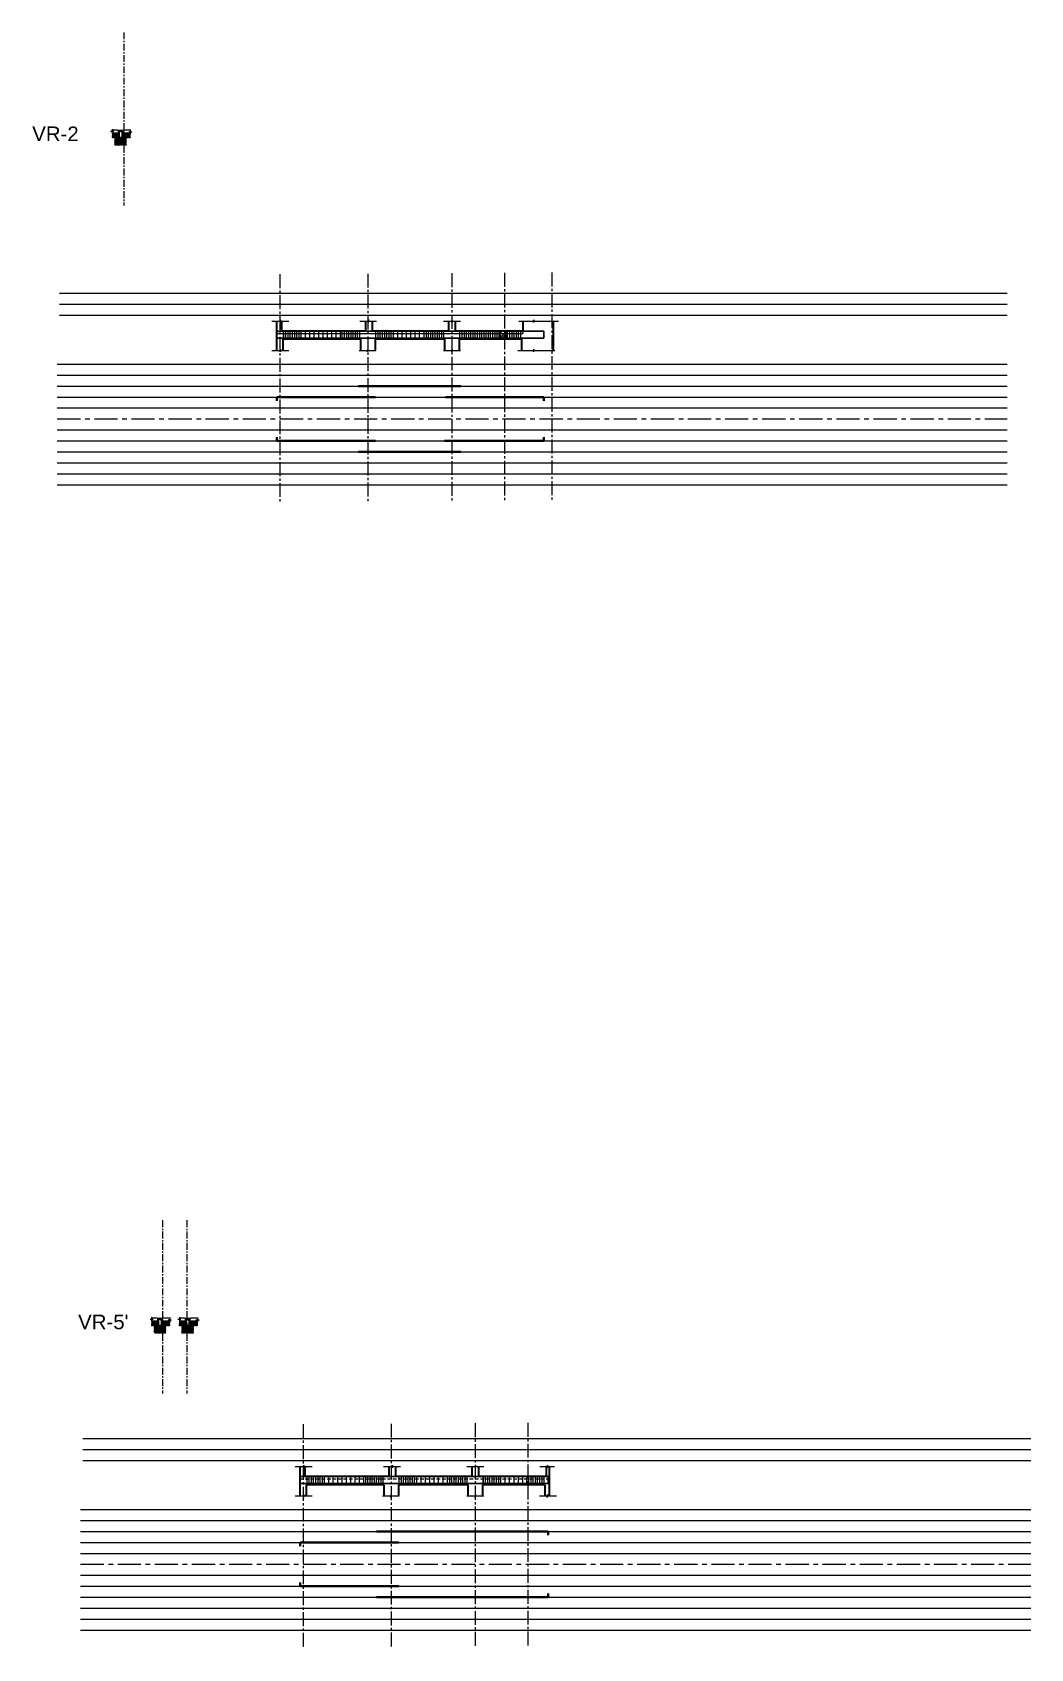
# Model space of a CAD drawing. Header units: millimetres. Extents: x 1130 to 2176, y -195 to 376.
# Drawn here: x 1980.4 to 2048.7, y -16.3 to 94.3 of the extents above; entities that cross this region are included whole.
import ezdxf

# ---------------------------------------------------------------- set-up
doc = ezdxf.new("R2010")
doc.units = ezdxf.units.MM
for name, pattern in [('AXES', [50.8, 31.75, -6.35, 6.35, -6.35]), ('CENTER2', [28.575, 19.05, -3.175, 3.175, -3.175]), ('HIDDEN', [0.375, 0.25, -0.125])]:
    doc.linetypes.add(name, pattern=pattern)
for name, color, linetype in [('A- TEXTO 1', 7, 'Continuous'), ('EDIS-MURO PERIMETRAL', 3, 'Continuous'), ('TEXTURA', 8, 'Continuous')]:
    doc.layers.add(name, color=color, linetype=linetype)
for name, color, linetype, lineweight in [('EDIS-BORDE DE LOSA', 3, 'Continuous', 9), ('EDIS-COLUMNAS SOTANO', 7, 'Continuous', 40), ('EDIS-CONCRETO BAJA RESIST', 8, 'Continuous', 9), ('EDIS-EJES COLUMNAS', 9, 'CENTER2', 15), ('EDIS-ESTRIBOS', 3, 'Continuous', 15), ('EDIS-PEDESTALES', 4, 'Continuous', 13), ('EDIS-PL-DIMENSION', 8, 'Continuous', 13), ('EDIS-REFUERZOS', 6, 'Continuous', 30), ('EDIS-REFUERZOS DETALLES', 7, 'Continuous', 40), ('EDIS-TIERRA', 8, 'Continuous', 13), ('EDIS-VIGAS RIOSTRAS', 6, 'Continuous', 13), ('Est-PL-DIMENSION', 8, 'Continuous', 13)]:
    doc.layers.add(name, color=color, linetype=linetype, lineweight=lineweight)
doc.layers.add('EDIS-VIEWPOTS', color=8, linetype='Continuous', plot=False)
doc.styles.add('style1', font='arial.ttf', dxfattribs={"height": 0.2})

# ---------------------------------------------------------------- blocks, each defined once
blk = doc.blocks.new('*U475')
at = {"layer": 'EDIS-ESTRIBOS', "linetype": 'ByBlock'}
blk.add_line((0, -0.2375), (0, 0.2375), dxfattribs=at)
blk = doc.blocks.new('*U474')
at = {"layer": 'EDIS-PL-DIMENSION', "color": 0, "linetype": 'ByBlock', "lineweight": -2, "transparency": 16777216}
for p in [(1997.44, 320.7), (1997.59, 320.7), (1997.74, 320.7), (1997.89, 320.7), (1998.04, 320.7), (1998.19, 320.7), (1998.34, 320.7), (1998.49, 320.7), (1998.64, 320.7)]:
    blk.add_blockref('*U475', p, dxfattribs=at)
blk = doc.blocks.new('*U477')
at = {"layer": 'EDIS-ESTRIBOS', "linetype": 'ByBlock'}
blk.add_line((0, -0.2375), (0, 0.2375), dxfattribs=at)
blk = doc.blocks.new('*U476')
at = {"layer": 'EDIS-PL-DIMENSION', "color": 0, "linetype": 'ByBlock', "lineweight": -2, "transparency": 16777216}
for p in [(1997.44, 320.7), (1997.59, 320.7), (1997.74, 320.7), (1997.89, 320.7), (1998.04, 320.7), (1998.19, 320.7), (1998.34, 320.7), (1998.49, 320.7), (1998.64, 320.7)]:
    blk.add_blockref('*U477', p, dxfattribs=at)
blk = doc.blocks.new('*U479')
at = {"layer": 'EDIS-ESTRIBOS', "linetype": 'ByBlock'}
blk.add_line((0, -0.2375), (0, 0.2375), dxfattribs=at)
blk = doc.blocks.new('*U478')
at = {"layer": 'EDIS-PL-DIMENSION', "color": 0, "linetype": 'ByBlock', "lineweight": -2, "transparency": 16777216}
for p in [(1997.44, 320.7), (1997.59, 320.7), (1997.74, 320.7), (1997.89, 320.7), (1998.04, 320.7), (1998.19, 320.7), (1998.34, 320.7), (1998.49, 320.7), (1998.64, 320.7)]:
    blk.add_blockref('*U479', p, dxfattribs=at)
blk = doc.blocks.new('*U481')
at = {"layer": 'EDIS-ESTRIBOS', "linetype": 'ByBlock'}
blk.add_line((0, -0.2375), (0, 0.2375), dxfattribs=at)
blk = doc.blocks.new('*U480')
at = {"layer": 'EDIS-PL-DIMENSION', "color": 0, "linetype": 'ByBlock', "lineweight": -2, "transparency": 16777216}
for p in [(1997.44, 320.7), (1997.59, 320.7), (1997.74, 320.7), (1997.89, 320.7), (1998.04, 320.7), (1998.19, 320.7), (1998.34, 320.7), (1998.49, 320.7), (1998.64, 320.7)]:
    blk.add_blockref('*U481', p, dxfattribs=at)
blk = doc.blocks.new('*U483')
at = {"layer": 'EDIS-ESTRIBOS', "linetype": 'ByBlock'}
blk.add_line((0, -0.2375), (0, 0.2375), dxfattribs=at)
blk = doc.blocks.new('*U482')
at = {"layer": 'EDIS-PL-DIMENSION', "color": 0, "linetype": 'ByBlock', "lineweight": -2, "transparency": 16777216}
for p in [(1997.44, 320.7), (1997.59, 320.7), (1997.74, 320.7), (1997.89, 320.7), (1998.04, 320.7), (1998.19, 320.7), (1998.34, 320.7), (1998.49, 320.7), (1998.64, 320.7)]:
    blk.add_blockref('*U483', p, dxfattribs=at)
blk = doc.blocks.new('*U517')
at = {"layer": 'EDIS-ESTRIBOS', "linetype": 'ByBlock'}
blk.add_line((0, -0.2375), (0, 0.2375), dxfattribs=at)
blk = doc.blocks.new('*U516')
at = {"layer": 'EDIS-PL-DIMENSION', "color": 0, "linetype": 'ByBlock', "lineweight": -2, "transparency": 16777216}
for p in [(1997.44, 320.7), (1997.59, 320.7), (1997.74, 320.7), (1997.89, 320.7), (1998.04, 320.7), (1998.19, 320.7), (1998.34, 320.7), (1998.49, 320.7), (1998.64, 320.7)]:
    blk.add_blockref('*U517', p, dxfattribs=at)
blk = doc.blocks.new('*U519')
at = {"layer": 'EDIS-ESTRIBOS', "linetype": 'ByBlock'}
blk.add_line((0, -0.2375), (0, 0.2375), dxfattribs=at)
blk = doc.blocks.new('*U518')
at = {"layer": 'EDIS-PL-DIMENSION', "color": 0, "linetype": 'ByBlock', "lineweight": -2, "transparency": 16777216}
for p in [(1997.44, 320.7), (1997.59, 320.7), (1997.74, 320.7), (1997.89, 320.7), (1998.04, 320.7), (1998.19, 320.7), (1998.34, 320.7), (1998.49, 320.7), (1998.64, 320.7)]:
    blk.add_blockref('*U519', p, dxfattribs=at)
blk = doc.blocks.new('*U521')
at = {"layer": 'EDIS-ESTRIBOS', "linetype": 'ByBlock'}
blk.add_line((0, -0.2375), (0, 0.2375), dxfattribs=at)
blk = doc.blocks.new('*U520')
at = {"layer": 'EDIS-PL-DIMENSION', "color": 0, "linetype": 'ByBlock', "lineweight": -2, "transparency": 16777216}
for p in [(1997.44, 320.7), (1997.59, 320.7), (1997.74, 320.7), (1997.89, 320.7), (1998.04, 320.7), (1998.19, 320.7), (1998.34, 320.7), (1998.49, 320.7), (1998.64, 320.7)]:
    blk.add_blockref('*U521', p, dxfattribs=at)
blk = doc.blocks.new('*U523')
at = {"layer": 'EDIS-ESTRIBOS', "linetype": 'ByBlock'}
blk.add_line((0, -0.2375), (0, 0.2375), dxfattribs=at)
blk = doc.blocks.new('*U522')
at = {"layer": 'EDIS-PL-DIMENSION', "color": 0, "linetype": 'ByBlock', "lineweight": -2, "transparency": 16777216}
for p in [(1997.44, 320.7), (1997.59, 320.7), (1997.74, 320.7), (1997.89, 320.7), (1998.04, 320.7), (1998.19, 320.7), (1998.34, 320.7), (1998.49, 320.7), (1998.64, 320.7)]:
    blk.add_blockref('*U523', p, dxfattribs=at)
blk = doc.blocks.new('*U525')
at = {"layer": 'EDIS-ESTRIBOS', "linetype": 'ByBlock'}
blk.add_line((0, -0.2375), (0, 0.2375), dxfattribs=at)
blk = doc.blocks.new('*U524')
at = {"layer": 'EDIS-PL-DIMENSION', "color": 0, "linetype": 'ByBlock', "lineweight": -2, "transparency": 16777216}
for p in [(1997.44, 320.7), (1997.59, 320.7), (1997.74, 320.7), (1997.89, 320.7), (1998.04, 320.7), (1998.19, 320.7), (1998.34, 320.7), (1998.49, 320.7), (1998.64, 320.7)]:
    blk.add_blockref('*U525', p, dxfattribs=at)
blk = doc.blocks.new('*U546')
at = {"layer": 'EDIS-ESTRIBOS', "linetype": 'ByBlock'}
blk.add_line((0, -0.24), (0, 0.24), dxfattribs=at)
blk = doc.blocks.new('*U547')
at = {"layer": 'EDIS-PL-DIMENSION', "color": 0, "linetype": 'ByBlock', "lineweight": -2, "transparency": 16777216}
for p in [(2000.4, -4.78), (2000.7, -4.78), (2001, -4.78), (2001.3, -4.78), (2001.6, -4.78), (2001.9, -4.78), (2002.2, -4.78), (2002.5, -4.78), (2002.8, -4.78), (2003.1, -4.78)]:
    blk.add_blockref('*U546', p, dxfattribs=at)
blk = doc.blocks.new('*U548')
at = {"layer": 'EDIS-ESTRIBOS', "linetype": 'ByBlock'}
blk.add_line((0, -0.24), (0, 0.24), dxfattribs=at)
blk = doc.blocks.new('*U549')
at = {"layer": 'EDIS-PL-DIMENSION', "color": 0, "linetype": 'ByBlock', "lineweight": -2, "transparency": 16777216}
for p in [(2006.71, -4.78), (2007.01, -4.78), (2007.31, -4.78), (2007.61, -4.78), (2007.91, -4.78), (2008.21, -4.78), (2008.51, -4.78), (2008.81, -4.78)]:
    blk.add_blockref('*U548', p, dxfattribs=at)
blk = doc.blocks.new('*U550')
at = {"layer": 'EDIS-ESTRIBOS', "linetype": 'ByBlock'}
blk.add_line((0, -0.24), (0, 0.24), dxfattribs=at)
blk = doc.blocks.new('*U551')
at = {"layer": 'EDIS-PL-DIMENSION', "color": 0, "linetype": 'ByBlock', "lineweight": -2, "transparency": 16777216}
for p in [(2012.47, -4.78), (2012.77, -4.78), (2013.07, -4.78), (2013.37, -4.78), (2013.67, -4.78), (2013.97, -4.78)]:
    blk.add_blockref('*U550', p, dxfattribs=at)
blk = doc.blocks.new('*U552')
at = {"layer": 'EDIS-ESTRIBOS', "linetype": 'ByBlock'}
blk.add_line((0, -0.2375), (0, 0.2375), dxfattribs=at)
blk = doc.blocks.new('*U553')
at = {"layer": 'EDIS-PL-DIMENSION', "color": 0, "linetype": 'ByBlock', "lineweight": -2, "transparency": 16777216}
for p in [(1998.8, 73.6), (1999.1, 73.6), (1999.4, 73.6), (1999.7, 73.6), (2000, 73.6), (2000.3, 73.6), (2000.6, 73.6), (2000.9, 73.6), (2001.2, 73.6), (2001.5, 73.6)]:
    blk.add_blockref('*U552', p, dxfattribs=at)
blk = doc.blocks.new('*U554')
at = {"layer": 'EDIS-ESTRIBOS', "linetype": 'ByBlock'}
blk.add_line((0, -0.2375), (0, 0.2375), dxfattribs=at)
blk = doc.blocks.new('*U555')
at = {"layer": 'EDIS-PL-DIMENSION', "color": 0, "linetype": 'ByBlock', "lineweight": -2, "transparency": 16777216}
for p in [(2005.11, 73.6), (2005.41, 73.6), (2005.71, 73.6), (2006.01, 73.6), (2006.31, 73.6), (2006.61, 73.6), (2006.91, 73.6), (2007.21, 73.6)]:
    blk.add_blockref('*U554', p, dxfattribs=at)
blk = doc.blocks.new('*U794')
at = {"layer": 'EDIS-ESTRIBOS', "linetype": 'ByBlock'}
blk.add_line((0, -0.2375), (0, 0.2375), dxfattribs=at)
blk = doc.blocks.new('*U795')
at = {"layer": 'EDIS-PL-DIMENSION', "color": 0, "linetype": 'ByBlock', "lineweight": -2, "transparency": 16777216}
for p in [(2009.67, 73.6), (2009.82, 73.6), (2009.97, 73.6), (2010.12, 73.6), (2010.27, 73.6), (2010.42, 73.6), (2010.57, 73.6), (2010.72, 73.6), (2010.87, 73.6), (2011.02, 73.6), (2011.17, 73.6), (2011.32, 73.6), (2011.47, 73.6), (2011.62, 73.6), (2011.77, 73.6), (2011.92, 73.6), (2012.07, 73.6), (2012.22, 73.6)]:
    blk.add_blockref('*U794', p, dxfattribs=at)

msp = doc.modelspace()

# ---------------------------------------------------------------- hatches: boundary and pattern name
at = {"layer": 'EDIS-CONCRETO BAJA RESIST'}
h = msp.add_hatch(dxfattribs=at)
h.set_pattern_fill('AR-CONC', color=256, scale=0.00065)
h.set_pattern_definition([(50, (3.28022, -240.68849), (0.118420035, -0.0103604056), [0.0123825, -0.1362075]), (355, (3.28022, -240.6885), (-0.022908224, 0.1241869494), [0.009906, -0.10896638]), (100.451445, (3.29009, -240.68936), (0.0955118106, 0.113826539), [0.010523506, -0.115758659]), (46.1842, (3.28022, -240.65547), (0.176201377, -0.027327513), [0.01857375, -0.20431125]), (96.635558, (3.2949, -240.65775), (0.154312687, 0.160826981), [0.015785265, -0.173638145]), (351.184151, (3.28022, -240.65547), (0.154312687, 0.160826981), [0.014858979, -0.163448826]), (21, (3.29673, -240.66373), (0.0985493543, -0.066472379), [0.0123825, -0.1362075]), (326, (3.29673, -240.66373), (0.0401713184, 0.119722178), [0.009906, -0.108966]), (71.451445, (3.30494, -240.66927), (0.1387206725, 0.0532498), [0.010523506, -0.1157584594]), (37.5, (3.28022, -240.688494), (0.0020075921, 0.0549607753), [0, -0.1076452, 0, -0.110617, 0, -0.10937875]), (7.5, (3.28022, -240.688494), (0.0434327806, 0.0651173736), [0, -0.0630682, 0, -0.1051687, 0, -0.04168775]), (327.5, (3.243405, -240.688494), (0.0881338869, -0.0037236836), [0, -0.041275, 0, -0.128778, 0, -0.1708785]), (317.5, (3.226895, -240.688494), (0.096283968, 0.0165272192), [0, -0.0536575, 0, -0.0855218, 0, -0.1213485])])
h.paths.add_polyline_path([(1986.234, 87.279), (1986.234, 87.379), (1985.858, 87.379), (1985.858, 87.279)])
h.paths.add_polyline_path([(1987.11, 87.279), (1987.11, 87.379), (1986.634, 87.379), (1986.634, 87.279)])
h = msp.add_hatch(dxfattribs=at)
h.set_pattern_fill('AR-CONC', color=256, scale=0.00065)
h.set_pattern_definition([(50, (3.28022, -240.58052), (0.118420035, -0.0103604056), [0.0123825, -0.1362075]), (355, (3.28022, -240.58052), (-0.022908224, 0.1241869494), [0.009906, -0.10896638]), (100.451445, (3.29009, -240.58139), (0.0955118106, 0.113826539), [0.010523506, -0.115758659]), (46.1842, (3.28022, -240.5475), (0.176201377, -0.027327513), [0.01857375, -0.20431125]), (96.635558, (3.2949, -240.54978), (0.154312687, 0.160826981), [0.015785265, -0.173638145]), (351.184151, (3.28022, -240.5475), (0.154312687, 0.160826981), [0.014858979, -0.163448826]), (21, (3.29673, -240.55576), (0.0985493543, -0.066472379), [0.0123825, -0.1362075]), (326, (3.29673, -240.55576), (0.0401713184, 0.119722178), [0.009906, -0.108966]), (71.451445, (3.30494, -240.5613), (0.1387206725, 0.0532498), [0.010523506, -0.1157584594]), (37.5, (3.28022, -240.580525), (0.0020075921, 0.0549607753), [0, -0.1076452, 0, -0.110617, 0, -0.10937875]), (7.5, (3.28022, -240.580525), (0.0434327806, 0.0651173736), [0, -0.0630682, 0, -0.1051687, 0, -0.04168775]), (327.5, (3.243405, -240.580525), (0.0881338869, -0.0037236836), [0, -0.041275, 0, -0.128778, 0, -0.1708785]), (317.5, (3.226895, -240.580525), (0.096283968, 0.0165272192), [0, -0.0536575, 0, -0.0855218, 0, -0.1213485])])
h.paths.add_polyline_path([(1986.634, 86.887), (1986.634, 86.987), (1986.234, 86.987), (1986.234, 86.887)])
h = msp.add_hatch(dxfattribs=at)
h.set_pattern_fill('AR-CONC', color=256, scale=0.00065)
h.set_pattern_definition([(50, (5.978765, -321.99117), (0.118420035, -0.0103604056), [0.0123825, -0.1362075]), (355, (5.97876, -321.99117), (-0.022908224, 0.1241869494), [0.009906, -0.10896638]), (100.451445, (5.98863, -321.99203), (0.0955118106, 0.113826539), [0.010523506, -0.115758659]), (46.1842, (5.97876, -321.95815), (0.176201377, -0.027327513), [0.01857375, -0.20431125]), (96.635558, (5.99345, -321.96042), (0.154312687, 0.160826981), [0.015785265, -0.173638145]), (351.184151, (5.97876, -321.95815), (0.154312687, 0.160826981), [0.014858979, -0.163448826]), (21, (5.995275, -321.9664), (0.0985493543, -0.066472379), [0.0123825, -0.1362075]), (326, (5.99527, -321.9664), (0.0401713184, 0.119722178), [0.009906, -0.108966]), (71.451445, (6.00349, -321.97194), (0.1387206725, 0.0532498), [0.010523506, -0.1157584594]), (37.5, (5.978765, -321.991167), (0.0020075921, 0.0549607753), [0, -0.1076452, 0, -0.110617, 0, -0.10937875]), (7.5, (5.978765, -321.99117), (0.0434327806, 0.0651173736), [0, -0.0630682, 0, -0.1051687, 0, -0.04168775]), (327.5, (5.941948, -321.991167), (0.0881338869, -0.0037236836), [0, -0.041275, 0, -0.128778, 0, -0.1708785]), (317.5, (5.92544, -321.99117), (0.096283968, 0.0165272192), [0, -0.0536575, 0, -0.0855218, 0, -0.1213485])])
h.paths.add_polyline_path([(1988.933, 5.977), (1988.933, 6.077), (1988.557, 6.077), (1988.557, 5.977)])
h.paths.add_polyline_path([(1989.809, 5.977), (1989.809, 6.077), (1989.333, 6.077), (1989.333, 5.977)])
h = msp.add_hatch(dxfattribs=at)
h.set_pattern_fill('AR-CONC', color=256, scale=0.00065)
h.set_pattern_definition([(50, (5.978765, -321.8832), (0.118420035, -0.0103604056), [0.0123825, -0.1362075]), (355, (5.97876, -321.8832), (-0.022908224, 0.1241869494), [0.009906, -0.10896638]), (100.451445, (5.98863, -321.88406), (0.0955118106, 0.113826539), [0.010523506, -0.115758659]), (46.1842, (5.97876, -321.85018), (0.176201377, -0.027327513), [0.01857375, -0.20431125]), (96.635558, (5.99345, -321.85246), (0.154312687, 0.160826981), [0.015785265, -0.173638145]), (351.184151, (5.97876, -321.85018), (0.154312687, 0.160826981), [0.014858979, -0.163448826]), (21, (5.995275, -321.85843), (0.0985493543, -0.066472379), [0.0123825, -0.1362075]), (326, (5.99527, -321.85843), (0.0401713184, 0.119722178), [0.009906, -0.108966]), (71.451445, (6.00349, -321.86397), (0.1387206725, 0.0532498), [0.010523506, -0.1157584594]), (37.5, (5.978765, -321.883198), (0.0020075921, 0.0549607753), [0, -0.1076452, 0, -0.110617, 0, -0.10937875]), (7.5, (5.978765, -321.8832), (0.0434327806, 0.0651173736), [0, -0.0630682, 0, -0.1051687, 0, -0.04168775]), (327.5, (5.941948, -321.8832), (0.0881338869, -0.0037236836), [0, -0.041275, 0, -0.128778, 0, -0.1708785]), (317.5, (5.92544, -321.8832), (0.096283968, 0.0165272192), [0, -0.0536575, 0, -0.0855218, 0, -0.1213485])])
h.paths.add_polyline_path([(1989.333, 5.585), (1989.333, 5.685), (1988.933, 5.685), (1988.933, 5.585)])
h = msp.add_hatch(dxfattribs=at)
h.set_pattern_fill('AR-CONC', color=256, scale=0.00065)
h.set_pattern_definition([(50, (7.8805, -321.99117), (0.118420035, -0.0103604056), [0.0123825, -0.1362075]), (355, (7.8805, -321.99117), (-0.022908224, 0.1241869494), [0.009906, -0.10896638]), (100.451445, (7.89037, -321.99203), (0.0955118106, 0.113826539), [0.010523506, -0.115758659]), (46.1842, (7.8805, -321.95815), (0.176201377, -0.027327513), [0.01857375, -0.20431125]), (96.635558, (7.89519, -321.96042), (0.154312687, 0.160826981), [0.015785265, -0.173638145]), (351.184151, (7.8805, -321.95815), (0.154312687, 0.160826981), [0.014858979, -0.163448826]), (21, (7.89701, -321.9664), (0.0985493543, -0.066472379), [0.0123825, -0.1362075]), (326, (7.89701, -321.9664), (0.0401713184, 0.119722178), [0.009906, -0.108966]), (71.451445, (7.90523, -321.97194), (0.1387206725, 0.0532498), [0.010523506, -0.1157584594]), (37.5, (7.880503, -321.991167), (0.0020075921, 0.0549607753), [0, -0.1076452, 0, -0.110617, 0, -0.10937875]), (7.5, (7.880503, -321.99117), (0.0434327806, 0.0651173736), [0, -0.0630682, 0, -0.1051687, 0, -0.04168775]), (327.5, (7.843686, -321.991167), (0.0881338869, -0.0037236836), [0, -0.041275, 0, -0.128778, 0, -0.1708785]), (317.5, (7.827176, -321.99117), (0.096283968, 0.0165272192), [0, -0.0536575, 0, -0.0855218, 0, -0.1213485])])
h.paths.add_polyline_path([(1990.834, 5.977), (1990.834, 6.077), (1990.459, 6.077), (1990.459, 5.977)])
h.paths.add_polyline_path([(1991.711, 5.977), (1991.711, 6.077), (1991.234, 6.077), (1991.234, 5.977)])
h = msp.add_hatch(dxfattribs=at)
h.set_pattern_fill('AR-CONC', color=256, scale=0.00065)
h.set_pattern_definition([(50, (7.8805, -321.8832), (0.118420035, -0.0103604056), [0.0123825, -0.1362075]), (355, (7.8805, -321.8832), (-0.022908224, 0.1241869494), [0.009906, -0.10896638]), (100.451445, (7.89037, -321.88406), (0.0955118106, 0.113826539), [0.010523506, -0.115758659]), (46.1842, (7.8805, -321.85018), (0.176201377, -0.027327513), [0.01857375, -0.20431125]), (96.635558, (7.89519, -321.85246), (0.154312687, 0.160826981), [0.015785265, -0.173638145]), (351.184151, (7.8805, -321.85018), (0.154312687, 0.160826981), [0.014858979, -0.163448826]), (21, (7.89701, -321.85843), (0.0985493543, -0.066472379), [0.0123825, -0.1362075]), (326, (7.89701, -321.85843), (0.0401713184, 0.119722178), [0.009906, -0.108966]), (71.451445, (7.90523, -321.86397), (0.1387206725, 0.0532498), [0.010523506, -0.1157584594]), (37.5, (7.880503, -321.883198), (0.0020075921, 0.0549607753), [0, -0.1076452, 0, -0.110617, 0, -0.10937875]), (7.5, (7.880503, -321.8832), (0.0434327806, 0.0651173736), [0, -0.0630682, 0, -0.1051687, 0, -0.04168775]), (327.5, (7.843686, -321.8832), (0.0881338869, -0.0037236836), [0, -0.041275, 0, -0.128778, 0, -0.1708785]), (317.5, (7.827176, -321.8832), (0.096283968, 0.0165272192), [0, -0.0536575, 0, -0.0855218, 0, -0.1213485])])
h.paths.add_polyline_path([(1991.234, 5.585), (1991.234, 5.685), (1990.834, 5.685), (1990.834, 5.585)])
at = {"layer": 'EDIS-TIERRA'}
h = msp.add_hatch(dxfattribs=at)
h.set_pattern_fill('EARTH', color=256, scale=0.01, angle=45)
h.set_pattern_definition([(45, (3.28022, -240.688494), (0, 0.0898025612), [0.0635, -0.0635]), (45, (3.263384, -240.671656), (0, 0.0898025612), [0.0635, -0.0635]), (45, (3.246546, -240.65482), (0, 0.0898025612), [0.0635, -0.0635]), (135, (3.246546, -240.64359), (-0.0898025612, 0), [0.0635, -0.0635]), (135, (3.263384, -240.626755), (-0.0898025612, 0), [0.0635, -0.0635]), (135, (3.28022, -240.609917), (-0.0898025612, 0), [0.0635, -0.0635])])
h.paths.add_polyline_path([(1986.834, 87.079), (1987.11, 87.079), (1987.11, 87.279), (1986.634, 87.279), (1986.634, 86.879), (1986.634, 86.882), (1986.234, 86.882), (1986.234, 86.879), (1986.234, 87.279), (1985.858, 87.279), (1985.858, 87.079), (1986.034, 87.079), (1986.034, 86.579), (1986.834, 86.579)])
h = msp.add_hatch(dxfattribs=at)
h.set_pattern_fill('EARTH', color=256, scale=0.01, angle=45)
h.set_pattern_definition([(45, (5.978765, -321.99117), (0, 0.0898025612), [0.0635, -0.0635]), (45, (5.96193, -321.97433), (0, 0.0898025612), [0.0635, -0.0635]), (45, (5.94509, -321.95749), (0, 0.0898025612), [0.0635, -0.0635]), (135, (5.94509, -321.946266), (-0.0898025612, 0), [0.0635, -0.0635]), (135, (5.96193, -321.92943), (-0.0898025612, 0), [0.0635, -0.0635]), (135, (5.978765, -321.91259), (-0.0898025612, 0), [0.0635, -0.0635])])
h.paths.add_polyline_path([(1989.533, 5.777), (1989.809, 5.777), (1989.809, 5.977), (1989.333, 5.977), (1989.333, 5.577), (1989.333, 5.579), (1988.933, 5.579), (1988.933, 5.577), (1988.933, 5.977), (1988.557, 5.977), (1988.557, 5.777), (1988.733, 5.777), (1988.733, 5.277), (1989.533, 5.277)])
h = msp.add_hatch(dxfattribs=at)
h.set_pattern_fill('EARTH', color=256, scale=0.01, angle=45)
h.set_pattern_definition([(45, (7.880503, -321.99117), (0, 0.0898025612), [0.0635, -0.0635]), (45, (7.863665, -321.97433), (0, 0.0898025612), [0.0635, -0.0635]), (45, (7.84683, -321.95749), (0, 0.0898025612), [0.0635, -0.0635]), (135, (7.84683, -321.946266), (-0.0898025612, 0), [0.0635, -0.0635]), (135, (7.863665, -321.92943), (-0.0898025612, 0), [0.0635, -0.0635]), (135, (7.880503, -321.91259), (-0.0898025612, 0), [0.0635, -0.0635])])
h.paths.add_polyline_path([(1991.434, 5.777), (1991.711, 5.777), (1991.711, 5.977), (1991.234, 5.977), (1991.234, 5.577), (1991.234, 5.579), (1990.834, 5.579), (1990.834, 5.577), (1990.834, 5.977), (1990.459, 5.977), (1990.459, 5.777), (1990.634, 5.777), (1990.634, 5.277), (1991.434, 5.277)])
at = {"layer": 'TEXTURA'}
h = msp.add_hatch(dxfattribs=at)
h.set_pattern_fill('ANSI32', color=2, scale=0.033)
h.paths.add_polyline_path([(2012.715, 73.842), (2012.415, 73.842), (2012.415, 73.367), (2012.715, 73.367)])
h.paths.add_polyline_path([(2012.815, 73.842), (2012.715, 73.842), (2012.715, 73.367), (2012.815, 73.367)])
h.paths.add_polyline_path([(2012.815, 73.892), (2012.715, 73.892), (2012.715, 73.842), (2012.815, 73.842)])
h.paths.add_polyline_path([(2012.715, 73.892), (2012.415, 73.892), (2012.415, 73.842), (2012.715, 73.842)])
h.paths.add_polyline_path([(2012.715, 73.367), (2012.415, 73.367), (2012.415, 73.292), (2012.715, 73.292)])
h.paths.add_polyline_path([(2012.815, 73.367), (2012.715, 73.367), (2012.715, 73.292), (2012.815, 73.292)])

# ---------------------------------------------------------------- linework, layer by layer
at = {"layer": 'EDIS-BORDE DE LOSA'}
for p, q in [((1986.234, 87.597), (1985.858, 87.597)), ((1986.234, 87.397), (1985.858, 87.397)), ((1987.11, 87.597), (1986.634, 87.597)), ((1987.11, 87.397), (1986.634, 87.397)), ((1988.933, 6.294), (1988.557, 6.294)), ((1988.933, 6.094), (1988.557, 6.094)), ((1989.809, 6.294), (1989.333, 6.294)), ((1989.809, 6.094), (1989.333, 6.094)), ((1990.834, 6.294), (1990.459, 6.294)), ((1990.834, 6.094), (1990.459, 6.094)), ((1991.711, 6.294), (1991.234, 6.294)), ((1991.711, 6.094), (1991.234, 6.094))]:
    msp.add_line(p, q, dxfattribs=at)
at = {"layer": 'EDIS-BORDE DE LOSA', "linetype": 'HIDDEN'}
msp.add_line((1998.7, -4.695), (2015.783, -4.695), dxfattribs=at)
at = {"layer": 'EDIS-COLUMNAS SOTANO', "lineweight": 35}
for p, q in [((1997.101, 74.534), (1997.101, 73.892)), ((1997.448, 74.534), (1997.448, 73.892)), ((2003.209, 74.534), (2003.209, 73.892)), ((2003.659, 74.534), (2003.659, 73.892)), ((2008.89, 74.534), (2008.89, 73.892)), ((2009.34, 74.534), (2009.34, 73.892)), ((1998.7, -3.852), (1998.7, -4.495)), ((1999.047, -3.852), (1999.047, -4.495)), ((2004.808, -3.852), (2004.808, -4.495)), ((2005.258, -3.852), (2005.258, -4.495)), ((2010.488, -3.852), (2010.488, -4.495)), ((2010.938, -3.852), (2010.938, -4.495))]:
    msp.add_line(p, q, dxfattribs=at)
at = {"layer": 'EDIS-CONCRETO BAJA RESIST'}
for p, q in [((1986.234, 87.279), (1985.858, 87.279)), ((1986.634, 86.882), (1986.234, 86.882)), ((1987.11, 87.279), (1986.634, 87.279)), ((1988.933, 5.977), (1988.557, 5.977)), ((1989.333, 5.579), (1988.933, 5.579)), ((1989.809, 5.977), (1989.333, 5.977)), ((1990.834, 5.977), (1990.459, 5.977)), ((1991.234, 5.579), (1990.834, 5.579)), ((1991.711, 5.977), (1991.234, 5.977))]:
    msp.add_line(p, q, dxfattribs=at)
at = {"layer": 'EDIS-EJES COLUMNAS', "ltscale": 0.025}
for p, q in [((1986.664, 94.301), (1986.664, 82.443)), ((1989.303, 12.999), (1989.303, 1.141)), ((1990.984, 12.999), (1990.984, 1.141))]:
    msp.add_line(p, q, dxfattribs=at)
at = {"layer": 'EDIS-EJES COLUMNAS', "ltscale": 0.05}
for p, q in [((1997.33, 77.744), (1997.33, 62.046)), ((2003.359, 77.782), (2003.359, 62.084)), ((2009.115, 77.818), (2009.115, 62.12)), ((2012.715, 77.84), (2012.715, 62.143)), ((2015.965, 77.861), (2015.965, 62.163)), ((1998.929, -0.958), (1998.929, -16.318)), ((2004.958, -0.92), (2004.958, -16.28)), ((2010.713, -0.884), (2010.713, -16.244)), ((2014.313, -0.861), (2014.313, -16.222))]:
    msp.add_line(p, q, dxfattribs=at)
at = {"layer": 'EDIS-EJES COLUMNAS', "color": 8, "linetype": 'AXES', "lineweight": 0, "ltscale": 0.05}
for p, q in [((1982.101, 67.842), (2047.142, 67.842)), ((1983.7, -10.545), (2048.741, -10.545))]:
    msp.add_line(p, q, dxfattribs=at)
at = {"layer": 'EDIS-ESTRIBOS', "linetype": 'ByBlock'}
for p, q in [((1997.601, 73.367), (1997.601, 73.842)), ((2002.812, 73.367), (2002.812, 73.842)), ((2003.912, 73.367), (2003.912, 73.842)), ((2008.568, 73.367), (2008.568, 73.842)), ((2012.365, 73.367), (2012.365, 73.842)), ((2012.865, 73.367), (2012.865, 73.842)), ((2012.934, 73.367), (2012.934, 73.842)), ((2013.084, 73.367), (2013.084, 73.842)), ((2013.234, 73.367), (2013.234, 73.842)), ((2013.384, 73.367), (2013.384, 73.842)), ((2013.534, 73.367), (2013.534, 73.842)), ((2013.684, 73.367), (2013.684, 73.842)), ((2013.834, 73.367), (2013.834, 73.842)), ((1999.2, -5.02), (1999.2, -4.545)), ((2004.411, -5.02), (2004.411, -4.545)), ((2005.511, -5.02), (2005.511, -4.545)), ((2010.167, -5.02), (2010.167, -4.545)), ((2011.267, -5.02), (2011.267, -4.545)), ((2015.433, -5.02), (2015.433, -4.545))]:
    msp.add_line(p, q, dxfattribs=at)
at = {"layer": 'EDIS-MURO PERIMETRAL', "lineweight": 35}
for p, q in [((2013.984, 74.534), (2013.984, 73.892)), ((2016.04, 74.534), (2016.04, 72.519)), ((2015.583, -3.852), (2015.583, -4.495)), ((2015.783, -3.852), (2015.783, -5.867))]:
    msp.add_line(p, q, dxfattribs=at)
at = {"layer": 'EDIS-PEDESTALES', "lineweight": 35}
for p, q in [((1997.101, 73.892), (1997.101, 72.519)), ((1997.551, 73.292), (1997.551, 72.519)), ((2002.862, 73.292), (2002.862, 72.519)), ((2003.862, 73.292), (2003.862, 72.519)), ((2008.618, 73.292), (2008.618, 72.519)), ((2009.618, 73.292), (2009.618, 72.519)), ((2013.884, 73.292), (2013.884, 72.519)), ((1998.7, -4.495), (1998.7, -5.867)), ((1999.15, -5.095), (1999.15, -5.867)), ((2004.461, -5.095), (2004.461, -5.867)), ((2005.461, -5.095), (2005.461, -5.867)), ((2010.217, -5.095), (2010.217, -5.867)), ((2011.217, -5.095), (2011.217, -5.867)), ((2015.483, -5.095), (2015.483, -5.867))]:
    msp.add_line(p, q, dxfattribs=at)
at = {"layer": 'EDIS-PL-DIMENSION'}
msp.add_line((2013.984, 73.892), (2013.984, 73.692), dxfattribs=at)
at = {"layer": 'EDIS-REFUERZOS', "linetype": 'ByBlock'}
for p, q in [((1997.143, 73.842), (2015.421, 73.842)), ((1997.143, 73.842), (1997.143, 73.367)), ((1997.143, 73.367), (2015.421, 73.367)), ((2015.421, 73.842), (2015.421, 73.367)), ((1998.742, -4.545), (2015.708, -4.545)), ((1998.742, -4.545), (1998.742, -5.02)), ((1998.742, -5.02), (2015.708, -5.02)), ((2015.708, -4.545), (2015.708, -5.02))]:
    msp.add_line(p, q, dxfattribs=at)
at = {"layer": 'EDIS-REFUERZOS DETALLES', "linetype": 'ByBlock'}
for p, q in [((1986.309, 87.084), (1986.309, 87.544)), ((1986.322, 87.557), (1986.546, 87.557)), ((1986.447, 87.468), (1986.535, 87.556)), ((1986.471, 87.444), (1986.559, 87.532)), ((1986.559, 87.544), (1986.559, 87.084)), ((1986.546, 87.072), (1986.322, 87.072)), ((2009.734, 70.092), (2002.734, 70.092)), ((2003.893, 69.342), (1997.143, 69.342)), ((1997.143, 69.092), (1997.143, 69.342)), ((2015.421, 69.342), (2008.671, 69.342)), ((2015.421, 69.092), (2015.421, 69.342)), ((1997.143, 66.342), (1997.143, 66.592)), ((2015.421, 66.342), (2015.421, 66.592)), ((2003.893, 66.342), (1997.143, 66.342)), ((2009.734, 65.592), (2002.734, 65.592)), ((2015.421, 66.342), (2008.615, 66.342)), ((1989.008, 5.782), (1989.008, 6.241)), ((1989.02, 6.254), (1989.245, 6.254)), ((1989.245, 5.769), (1989.02, 5.769)), ((1989.146, 6.165), (1989.234, 6.253)), ((1989.169, 6.141), (1989.258, 6.229)), ((1989.258, 6.241), (1989.258, 5.782)), ((1990.909, 5.782), (1990.909, 6.241)), ((1990.922, 6.254), (1991.147, 6.254)), ((1991.147, 5.769), (1990.922, 5.769)), ((1991.047, 6.165), (1991.136, 6.253)), ((1991.071, 6.141), (1991.159, 6.229)), ((1991.159, 6.241), (1991.159, 5.782)), ((2015.708, -8.295), (2003.958, -8.295)), ((2015.708, -8.545), (2015.708, -8.295)), ((2005.492, -9.045), (1998.742, -9.045)), ((1998.742, -9.295), (1998.742, -9.045)), ((1998.742, -12.045), (1998.742, -11.795)), ((2005.492, -12.045), (1998.742, -12.045)), ((2015.708, -12.795), (2003.958, -12.795)), ((2015.708, -12.795), (2015.708, -12.545))]:
    msp.add_line(p, q, dxfattribs=at)
at = {"layer": 'EDIS-REFUERZOS DETALLES', "linetype": 'ByBlock', "const_width": 0.02}
for points in [[(1986.316, 87.542, -1), (1986.331, 87.542, -1)], [(1986.426, 87.542, -1), (1986.441, 87.542, -1)], [(1986.537, 87.541, -1), (1986.552, 87.541, -1)], [(1986.317, 87.088, -1), (1986.332, 87.088, -1)], [(1986.426, 87.089, -1), (1986.441, 87.089, -1)], [(1986.538, 87.088, -1), (1986.553, 87.088, -1)], [(1989.015, 6.239, -1), (1989.03, 6.239, -1)], [(1989.015, 5.786, -1), (1989.03, 5.786, -1)], [(1989.125, 6.239, -1), (1989.14, 6.239, -1)], [(1989.125, 5.786, -1), (1989.14, 5.786, -1)], [(1989.236, 6.239, -1), (1989.251, 6.239, -1)], [(1989.236, 5.786, -1), (1989.251, 5.786, -1)], [(1990.917, 6.239, -1), (1990.932, 6.239, -1)], [(1990.917, 5.786, -1), (1990.932, 5.786, -1)], [(1991.027, 6.239, -1), (1991.042, 6.239, -1)], [(1991.027, 5.786, -1), (1991.042, 5.786, -1)], [(1991.137, 6.239, -1), (1991.152, 6.239, -1)], [(1991.138, 5.786, -1), (1991.153, 5.786, -1)]]:
    msp.add_lwpolyline(points, format="xyb", dxfattribs=at)
for points in [[(1986.316, 87.542, -1), (1986.331, 87.541, -1)], [(1986.426, 87.542, -1), (1986.441, 87.541, -1)], [(1986.537, 87.542, -1), (1986.552, 87.541, -1)], [(1986.317, 87.088, -1), (1986.332, 87.088, -1)], [(1986.426, 87.089, -1), (1986.441, 87.088, -1)], [(1986.538, 87.088, -1), (1986.553, 87.088, -1)], [(1989.015, 6.239, -1), (1989.03, 6.239, -1)], [(1989.015, 5.786, -1), (1989.03, 5.785, -1)], [(1989.125, 6.239, -1), (1989.14, 6.239, -1)], [(1989.125, 5.786, -1), (1989.14, 5.786, -1)], [(1989.236, 6.239, -1), (1989.251, 6.238, -1)], [(1989.236, 5.786, -1), (1989.251, 5.785, -1)], [(1990.917, 6.239, -1), (1990.932, 6.239, -1)], [(1990.917, 5.786, -1), (1990.932, 5.785, -1)], [(1991.027, 6.239, -1), (1991.042, 6.239, -1)], [(1991.027, 5.786, -1), (1991.042, 5.786, -1)], [(1991.137, 6.239, -1), (1991.152, 6.238, -1)], [(1991.138, 5.786, -1), (1991.153, 5.785, -1)]]:
    msp.add_lwpolyline(points, format="xyb", close=True, dxfattribs=at)
at = {"layer": 'EDIS-REFUERZOS DETALLES', "linetype": 'ByBlock'}
for centre, start, end in [((1986.322, 87.544), 90, 180), ((1986.546, 87.544), 0, 90), ((1986.322, 87.084), 180, 270), ((1986.546, 87.084), 270, 0), ((1989.02, 6.241), 90, 180), ((1989.02, 5.782), 180, 270), ((1989.245, 6.241), 0, 90), ((1989.245, 5.782), 270, 0), ((1990.922, 6.241), 90, 180), ((1990.922, 5.782), 180, 270), ((1991.147, 6.241), 0, 90), ((1991.147, 5.782), 270, 0)]:
    msp.add_arc(centre, 0.0127, start, end, dxfattribs=at)
at = {"layer": 'EDIS-VIEWPOTS'}
for p, q in [((1982.245, 76.442), (2047.142, 76.442)), ((1982.245, 75.692), (2047.142, 75.692)), ((1982.245, 74.942), (2047.142, 74.942)), ((1982.101, 71.592), (2047.142, 71.592)), ((1982.101, 70.842), (2047.142, 70.842)), ((1982.101, 70.092), (2047.142, 70.092)), ((1982.101, 69.342), (2047.142, 69.342)), ((1982.101, 68.592), (2047.142, 68.592)), ((1982.101, 67.092), (2047.142, 67.092)), ((1982.101, 66.342), (2047.142, 66.342)), ((1982.101, 65.592), (2047.142, 65.592)), ((1982.101, 64.842), (2047.142, 64.842)), ((1982.101, 64.092), (2047.142, 64.092)), ((1982.101, 63.342), (2047.142, 63.342)), ((1983.844, -1.945), (2048.741, -1.945)), ((1983.844, -2.695), (2048.741, -2.695)), ((1983.844, -3.445), (2048.741, -3.445)), ((1983.7, -6.795), (2048.741, -6.795)), ((1983.7, -7.545), (2048.741, -7.545)), ((1983.7, -8.295), (2048.741, -8.295)), ((1983.7, -9.045), (2048.741, -9.045)), ((1983.7, -9.795), (2048.741, -9.795)), ((1983.7, -11.295), (2048.741, -11.295)), ((1983.7, -12.045), (2048.741, -12.045)), ((1983.7, -12.795), (2048.741, -12.795)), ((1983.7, -13.545), (2048.741, -13.545)), ((1983.7, -14.295), (2048.741, -14.295)), ((1983.7, -15.045), (2048.741, -15.045))]:
    msp.add_line(p, q, dxfattribs=at)
at = {"layer": 'EDIS-VIGAS RIOSTRAS', "color": 2}
for p, q in [((1986.234, 87.597), (1986.634, 87.597)), ((1986.234, 86.997), (1986.234, 87.397)), ((1986.634, 87.397), (1986.634, 86.997)), ((1986.634, 86.997), (1986.234, 86.997)), ((1997.101, 73.692), (2013.984, 73.692)), ((1997.448, 73.892), (2003.209, 73.892)), ((1997.551, 73.292), (2002.862, 73.292)), ((2003.659, 73.892), (2008.89, 73.892)), ((2003.862, 73.292), (2008.618, 73.292)), ((2009.34, 73.892), (2013.984, 73.892)), ((2009.618, 73.292), (2013.884, 73.292)), ((2012.415, 73.892), (2012.415, 73.292)), ((2012.815, 73.892), (2012.815, 73.292)), ((1988.933, 6.294), (1989.333, 6.294)), ((1988.933, 5.694), (1988.933, 6.094)), ((1989.333, 5.694), (1988.933, 5.694)), ((1989.333, 6.094), (1989.333, 5.694)), ((1990.834, 6.294), (1991.234, 6.294)), ((1990.834, 5.694), (1990.834, 6.094)), ((1991.234, 5.694), (1990.834, 5.694)), ((1991.234, 6.094), (1991.234, 5.694)), ((1999.047, -4.495), (2004.808, -4.495)), ((1999.15, -5.095), (2004.461, -5.095)), ((2005.258, -4.495), (2010.488, -4.495)), ((2005.461, -5.095), (2010.217, -5.095)), ((2010.938, -4.495), (2015.583, -4.495)), ((2011.217, -5.095), (2015.483, -5.095))]:
    msp.add_line(p, q, dxfattribs=at)
at = {"layer": 'Est-PL-DIMENSION', "linetype": 'Continuous'}
for points in [[(1985.86, 87.673), (1985.86, 87.545), (1985.966, 87.509), (1985.754, 87.531), (1985.86, 87.49), (1985.86, 87.358)], [(1987.105, 87.64), (1987.105, 87.512), (1987.211, 87.476), (1986.998, 87.497), (1987.105, 87.457), (1987.105, 87.325)], [(1988.558, 6.37), (1988.558, 6.242), (1988.665, 6.207), (1988.452, 6.228), (1988.558, 6.187), (1988.558, 6.055)], [(1989.803, 6.337), (1989.803, 6.209), (1989.909, 6.173), (1989.697, 6.195), (1989.803, 6.154), (1989.803, 6.022)], [(1990.46, 6.37), (1990.46, 6.242), (1990.566, 6.207), (1990.354, 6.228), (1990.46, 6.187), (1990.46, 6.055)], [(1991.705, 6.337), (1991.705, 6.209), (1991.811, 6.173), (1991.599, 6.195), (1991.705, 6.154), (1991.705, 6.022)]]:
    msp.add_lwpolyline(points, dxfattribs=at)
at = {"layer": 'Est-PL-DIMENSION'}
for points in [[(1996.789, 74.534), (1997.358, 74.534), (1997.364, 74.44), (1997.387, 74.628), (1997.395, 74.534), (1997.947, 74.534)], [(2002.807, 74.543), (2003.376, 74.543), (2003.382, 74.45), (2003.405, 74.637), (2003.413, 74.543), (2003.965, 74.543)], [(2008.548, 74.534), (2009.117, 74.534), (2009.123, 74.44), (2009.146, 74.628), (2009.154, 74.534), (2009.706, 74.534)], [(2013.712, 74.534), (2014.69, 74.534), (2014.696, 74.44), (2014.719, 74.628), (2014.728, 74.534), (2016.422, 74.534)], [(1996.789, 72.519), (1997.358, 72.519), (1997.364, 72.425), (1997.387, 72.613), (1997.395, 72.519), (1997.947, 72.519)], [(2002.763, 72.519), (2003.332, 72.519), (2003.338, 72.425), (2003.361, 72.613), (2003.369, 72.519), (2003.921, 72.519)], [(2008.548, 72.519), (2009.117, 72.519), (2009.123, 72.425), (2009.146, 72.613), (2009.154, 72.519), (2009.706, 72.519)], [(2013.64, 72.519), (2014.69, 72.519), (2014.696, 72.425), (2014.719, 72.613), (2014.728, 72.519), (2016.168, 72.519)], [(1998.388, -3.852), (1998.957, -3.852), (1998.963, -3.946), (1998.986, -3.758), (1998.994, -3.852), (1999.546, -3.852)], [(2004.445, -3.848), (2005.013, -3.848), (2005.019, -3.942), (2005.042, -3.755), (2005.05, -3.848), (2005.603, -3.848)], [(2010.147, -3.852), (2010.716, -3.852), (2010.722, -3.946), (2010.745, -3.758), (2010.753, -3.852), (2011.305, -3.852)], [(2015.147, -3.852), (2015.636, -3.852), (2015.642, -3.946), (2015.665, -3.758), (2015.674, -3.852), (2016.144, -3.852)], [(1998.388, -5.867), (1998.957, -5.867), (1998.963, -5.961), (1998.986, -5.774), (1998.994, -5.867), (1999.546, -5.867)], [(2004.362, -5.867), (2004.931, -5.867), (2004.937, -5.961), (2004.96, -5.774), (2004.968, -5.867), (2005.52, -5.867)], [(2010.147, -5.867), (2010.716, -5.867), (2010.722, -5.961), (2010.745, -5.774), (2010.753, -5.867), (2011.305, -5.867)], [(2015.119, -5.867), (2015.644, -5.867), (2015.65, -5.961), (2015.673, -5.774), (2015.682, -5.867), (2016.274, -5.867)]]:
    msp.add_lwpolyline(points, dxfattribs=at)

# ---------------------------------------------------------------- block references
at = {"layer": 'EDIS-PL-DIMENSION'}
for name, p in [('*U516', (0.166, -247.1)), ('*U553', (0, 0)), ('*U474', (4.177, -247.1)), ('*U518', (6.477, -247.1)), ('*U555', (0, 0)), ('*U476', (9.933, -247.1)), ('*U795', (0, 0)), ('*U520', (1.765, -325.486)), ('*U547', (0, 0)), ('*U478', (5.776, -325.486)), ('*U522', (8.076, -325.486)), ('*U549', (0, 0)), ('*U480', (11.532, -325.486)), ('*U524', (13.832, -325.486)), ('*U551', (0, 0)), ('*U482', (16.798, -325.486))]:
    msp.add_blockref(name, p, dxfattribs=at)

# ---------------------------------------------------------------- texts
at = {"layer": 'A- TEXTO 1', "style": 'style1'}
for s, p in [('VR-2', (1980.389, 86.857, -1764)), ("VR-5'", (1983.531, 5.545, -1764))]:
    msp.add_text(s, height=1, rotation=0, dxfattribs=at).set_placement(p)

doc.saveas('drawing.dxf')
